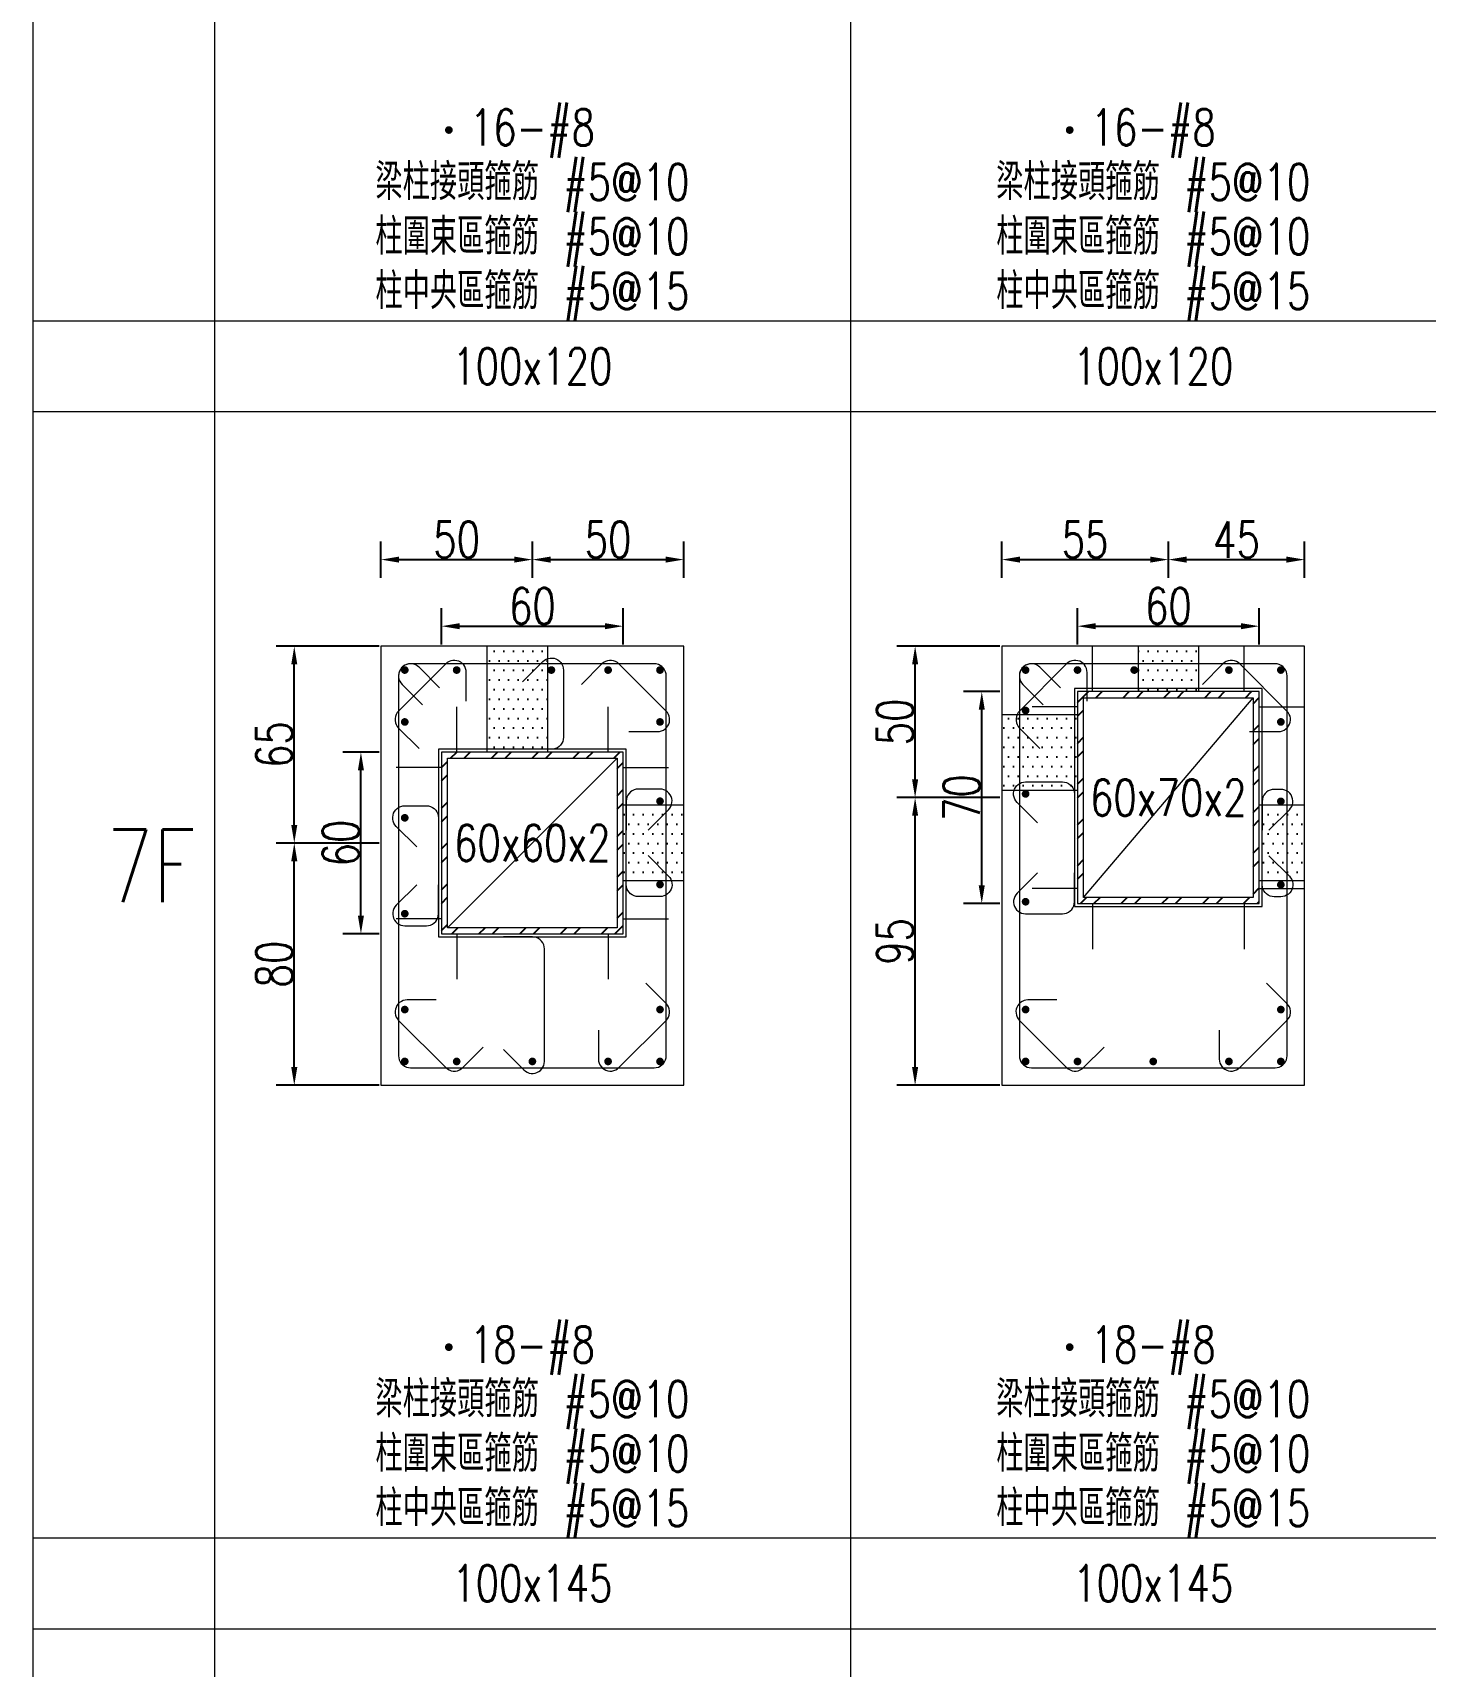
# Model space of a CAD drawing. Header units: millimetres. Extents: x 0 to 3905, y 0 to 8880.
# Drawn here: x 0 to 460, y 2802 to 3341 of the extents above; entities that cross this region are included whole.
import ezdxf
from ezdxf.enums import TextEntityAlignment as Align

# ---------------------------------------------------------------- set-up
doc = ezdxf.new("R2010")
doc.units = ezdxf.units.MM
doc.layers.get('DEFPOINTS').update_dxf_attribs({"color": 3})
for name, color, linetype in [('Hatch線', 6, 'Continuous'), ('TC-鋼粱', 132, 'Continuous'), ('主筋斷面', 2, 'Continuous'), ('文字-主筋根數', 7, 'Continuous'), ('文字-剪力筋 中央區', 7, 'Continuous'), ('文字-剪力筋-BC', 7, 'Continuous'), ('文字-剪力筋-圍束區', 7, 'Continuous'), ('文字-斷面尺寸', 7, 'Continuous'), ('文字-樓群名稱', 7, 'Continuous'), ('文字-輔助字', 7, 'Continuous'), ('柱斷面線', 4, 'Continuous'), ('標註字', 4, 'Continuous'), ('箍筋線', 1, 'Continuous'), ('網格線', 7, 'Continuous'), ('鋼柱', 11, 'Continuous')]:
    doc.layers.add(name, color=color, linetype=linetype)
doc.styles.add('note', font='txt.shx', dxfattribs={"width": 0.75, "height": 12})
doc.styles.add('txt', font='txt.shx', dxfattribs={"height": 0.2, "bigfont": 'chineset.shx'})
doc.dimstyles.new('RCAD_DIM', dxfattribs={"dimtxt": 12, "dimasz": 6, "dimexe": 6, "dimexo": 0.625, "dimtad": 1, "dimdec": 0, "dimdsep": 46, "dimtxsty": 'note', "dimcen": 2.5, "dimclrd": 256, "dimclre": 256, "dimclrt": 256, "dimadec": 0, "dimazin": 0, "dimtfac": 1, "dimtmove": 0, "dimatfit": 3, "dimfxl": 0, "dimtolj": 1, "dimarcsym": 0})

# ---------------------------------------------------------------- blocks, each defined once
blk = doc.blocks.new('*D60')
at = {"layer": 'DEFPOINTS', "color": 0}
for p in [(195, 3145.125), (135, 3138.5), (195, 3138.5)]:
    blk.add_point(p, dxfattribs=at)
at = {"layer": '標註字', "lineweight": -2}
for p, q in [((135, 3139.125), (135, 3151.125)), ((195, 3139.125), (195, 3151.125)), ((141, 3145.125), (189, 3145.125))]:
    blk.add_line(p, q, dxfattribs=at)
at = {"layer": '標註字'}
for points in [[(141, 3146.125), (141, 3144.125), (135, 3145.125)], [(189, 3144.125), (189, 3146.125), (195, 3145.125)]]:
    blk.add_solid(points, dxfattribs=at)
at = {"layer": '標註字', "insert": (165, 3151.75), "char_height": 12, "attachment_point": 5, "style": 'note'}
blk.add_mtext('\\A1;60', dxfattribs=at)
blk = doc.blocks.new('*D61')
at = {"layer": 'DEFPOINTS', "color": 0}
for p in [(108.38, 3103.5), (115, 3103.5), (115, 3043.5)]:
    blk.add_point(p, dxfattribs=at)
at = {"layer": '標註字', "lineweight": -2}
for p, q in [((114.38, 3103.5), (102.38, 3103.5)), ((108.38, 3049.5), (108.38, 3097.5)), ((114.38, 3043.5), (102.38, 3043.5))]:
    blk.add_line(p, q, dxfattribs=at)
at = {"layer": '標註字'}
for points in [[(109.38, 3097.5), (107.38, 3097.5), (108.38, 3103.5)], [(107.38, 3049.5), (109.38, 3049.5), (108.38, 3043.5)]]:
    blk.add_solid(points, dxfattribs=at)
at = {"layer": '標註字', "insert": (101.75, 3073.5), "char_height": 12, "attachment_point": 5, "rotation": 90, "style": 'note'}
blk.add_mtext('\\A1;60', dxfattribs=at)
blk = doc.blocks.new('*D62')
at = {"layer": 'DEFPOINTS', "color": 0}
for p in [(165, 3167.12), (115, 3160.5), (165, 3160.5)]:
    blk.add_point(p, dxfattribs=at)
at = {"layer": '標註字', "lineweight": -2}
for p, q in [((115, 3161.12), (115, 3173.12)), ((165, 3161.12), (165, 3173.12)), ((121, 3167.12), (159, 3167.12))]:
    blk.add_line(p, q, dxfattribs=at)
at = {"layer": '標註字'}
for points in [[(121, 3168.12), (121, 3166.12), (115, 3167.12)], [(159, 3166.12), (159, 3168.12), (165, 3167.12)]]:
    blk.add_solid(points, dxfattribs=at)
at = {"layer": '標註字', "insert": (140, 3173.75), "char_height": 12, "attachment_point": 5, "style": 'note'}
blk.add_mtext('\\A1;50', dxfattribs=at)
blk = doc.blocks.new('*D63')
at = {"layer": 'DEFPOINTS', "color": 0}
for p in [(215, 3167.12), (165, 3160.5), (215, 3160.5)]:
    blk.add_point(p, dxfattribs=at)
at = {"layer": '標註字', "lineweight": -2}
for p, q in [((165, 3161.12), (165, 3173.12)), ((215, 3161.12), (215, 3173.12)), ((171, 3167.12), (209, 3167.12))]:
    blk.add_line(p, q, dxfattribs=at)
at = {"layer": '標註字'}
for points in [[(171, 3168.12), (171, 3166.12), (165, 3167.12)], [(209, 3166.12), (209, 3168.12), (215, 3167.12)]]:
    blk.add_solid(points, dxfattribs=at)
at = {"layer": '標註字', "insert": (190, 3173.75), "char_height": 12, "attachment_point": 5, "style": 'note'}
blk.add_mtext('\\A1;50', dxfattribs=at)
blk = doc.blocks.new('*D64')
at = {"layer": 'DEFPOINTS', "color": 0}
for p in [(86.38, 3073.5), (115, 3073.5), (115, 2993.5)]:
    blk.add_point(p, dxfattribs=at)
at = {"layer": '標註字', "lineweight": -2}
for p, q in [((114.38, 3073.5), (80.38, 3073.5)), ((86.38, 2999.5), (86.38, 3067.5)), ((114.38, 2993.5), (80.38, 2993.5))]:
    blk.add_line(p, q, dxfattribs=at)
at = {"layer": '標註字'}
for points in [[(87.38, 3067.5), (85.38, 3067.5), (86.38, 3073.5)], [(85.38, 2999.5), (87.38, 2999.5), (86.38, 2993.5)]]:
    blk.add_solid(points, dxfattribs=at)
at = {"layer": '標註字', "insert": (79.75, 3033.5), "char_height": 12, "attachment_point": 5, "rotation": 90, "style": 'note'}
blk.add_mtext('\\A1;80', dxfattribs=at)
blk = doc.blocks.new('*D65')
at = {"layer": 'DEFPOINTS', "color": 0}
for p in [(86.38, 3138.5), (115, 3138.5), (115, 3073.5)]:
    blk.add_point(p, dxfattribs=at)
at = {"layer": '標註字', "lineweight": -2}
for p, q in [((114.38, 3138.5), (80.38, 3138.5)), ((86.38, 3079.5), (86.38, 3132.5)), ((114.38, 3073.5), (80.38, 3073.5))]:
    blk.add_line(p, q, dxfattribs=at)
at = {"layer": '標註字'}
for points in [[(87.38, 3132.5), (85.38, 3132.5), (86.38, 3138.5)], [(85.38, 3079.5), (87.38, 3079.5), (86.38, 3073.5)]]:
    blk.add_solid(points, dxfattribs=at)
at = {"layer": '標註字', "insert": (79.75, 3106), "char_height": 12, "attachment_point": 5, "rotation": 90, "style": 'note'}
blk.add_mtext('\\A1;65', dxfattribs=at)
blk = doc.blocks.new('Circle_Filled')
at = {"const_width": 0.5}
blk.add_lwpolyline([(-0.25, 0, 1), (0.25, 0, 1)], format="xyb", close=True, dxfattribs=at)
blk = doc.blocks.new('*D192')
at = {"layer": 'DEFPOINTS', "color": 0}
for p in [(405, 3145.12), (345, 3138.5), (405, 3138.5)]:
    blk.add_point(p, dxfattribs=at)
at = {"layer": '標註字', "lineweight": -2}
for p, q in [((345, 3139.12), (345, 3151.12)), ((405, 3139.12), (405, 3151.12)), ((351, 3145.12), (399, 3145.12))]:
    blk.add_line(p, q, dxfattribs=at)
at = {"layer": '標註字'}
for points in [[(351, 3146.12), (351, 3144.12), (345, 3145.12)], [(399, 3144.12), (399, 3146.12), (405, 3145.12)]]:
    blk.add_solid(points, dxfattribs=at)
at = {"layer": '標註字', "insert": (375, 3151.75), "char_height": 12, "attachment_point": 5, "style": 'note'}
blk.add_mtext('\\A1;60', dxfattribs=at)
blk = doc.blocks.new('*D193')
at = {"layer": 'DEFPOINTS', "color": 0}
for p in [(313.38, 3123.5), (320, 3123.5), (320, 3053.5)]:
    blk.add_point(p, dxfattribs=at)
at = {"layer": '標註字', "lineweight": -2}
for p, q in [((319.38, 3123.5), (307.38, 3123.5)), ((313.38, 3059.5), (313.38, 3117.5)), ((319.38, 3053.5), (307.38, 3053.5))]:
    blk.add_line(p, q, dxfattribs=at)
at = {"layer": '標註字'}
for points in [[(314.38, 3117.5), (312.38, 3117.5), (313.38, 3123.5)], [(312.38, 3059.5), (314.38, 3059.5), (313.38, 3053.5)]]:
    blk.add_solid(points, dxfattribs=at)
at = {"layer": '標註字', "insert": (306.75, 3088.5), "char_height": 12, "attachment_point": 5, "rotation": 90, "style": 'note'}
blk.add_mtext('\\A1;70', dxfattribs=at)
blk = doc.blocks.new('*D194')
at = {"layer": 'DEFPOINTS', "color": 0}
for p in [(375, 3167.12), (320, 3160.5), (375, 3160.5)]:
    blk.add_point(p, dxfattribs=at)
at = {"layer": '標註字', "lineweight": -2}
for p, q in [((320, 3161.12), (320, 3173.12)), ((375, 3161.12), (375, 3173.12)), ((326, 3167.12), (369, 3167.12))]:
    blk.add_line(p, q, dxfattribs=at)
at = {"layer": '標註字'}
for points in [[(326, 3168.12), (326, 3166.12), (320, 3167.12)], [(369, 3166.12), (369, 3168.12), (375, 3167.12)]]:
    blk.add_solid(points, dxfattribs=at)
at = {"layer": '標註字', "insert": (347.5, 3173.75), "char_height": 12, "attachment_point": 5, "style": 'note'}
blk.add_mtext('\\A1;55', dxfattribs=at)
blk = doc.blocks.new('*D195')
at = {"layer": 'DEFPOINTS', "color": 0}
for p in [(420, 3167.12), (375, 3160.5), (420, 3160.5)]:
    blk.add_point(p, dxfattribs=at)
at = {"layer": '標註字', "lineweight": -2}
for p, q in [((375, 3161.12), (375, 3173.12)), ((420, 3161.12), (420, 3173.12)), ((381, 3167.12), (414, 3167.12))]:
    blk.add_line(p, q, dxfattribs=at)
at = {"layer": '標註字'}
for points in [[(381, 3168.12), (381, 3166.12), (375, 3167.12)], [(414, 3166.12), (414, 3168.12), (420, 3167.12)]]:
    blk.add_solid(points, dxfattribs=at)
at = {"layer": '標註字', "insert": (397.5, 3173.75), "char_height": 12, "attachment_point": 5, "style": 'note'}
blk.add_mtext('\\A1;45', dxfattribs=at)
blk = doc.blocks.new('*D196')
at = {"layer": 'DEFPOINTS', "color": 0}
for p in [(291.38, 3088.5), (320, 3088.5), (320, 2993.5)]:
    blk.add_point(p, dxfattribs=at)
at = {"layer": '標註字', "lineweight": -2}
for p, q in [((319.38, 3088.5), (285.38, 3088.5)), ((291.38, 2999.5), (291.38, 3082.5)), ((319.38, 2993.5), (285.38, 2993.5))]:
    blk.add_line(p, q, dxfattribs=at)
at = {"layer": '標註字'}
for points in [[(292.38, 3082.5), (290.38, 3082.5), (291.38, 3088.5)], [(290.38, 2999.5), (292.38, 2999.5), (291.38, 2993.5)]]:
    blk.add_solid(points, dxfattribs=at)
at = {"layer": '標註字', "insert": (284.75, 3041), "char_height": 12, "attachment_point": 5, "rotation": 90, "style": 'note'}
blk.add_mtext('\\A1;95', dxfattribs=at)
blk = doc.blocks.new('*D197')
at = {"layer": 'DEFPOINTS', "color": 0}
for p in [(291.38, 3138.5), (320, 3138.5), (320, 3088.5)]:
    blk.add_point(p, dxfattribs=at)
at = {"layer": '標註字', "lineweight": -2}
for p, q in [((319.38, 3138.5), (285.38, 3138.5)), ((291.38, 3094.5), (291.38, 3132.5)), ((319.38, 3088.5), (285.38, 3088.5))]:
    blk.add_line(p, q, dxfattribs=at)
at = {"layer": '標註字'}
for points in [[(292.38, 3132.5), (290.38, 3132.5), (291.38, 3138.5)], [(290.38, 3094.5), (292.38, 3094.5), (291.38, 3088.5)]]:
    blk.add_solid(points, dxfattribs=at)
at = {"layer": '標註字', "insert": (284.75, 3113.5), "char_height": 12, "attachment_point": 5, "rotation": 90, "style": 'note'}
blk.add_mtext('\\A1;50', dxfattribs=at)

msp = doc.modelspace()

# ---------------------------------------------------------------- hatches: boundary and pattern name
at = {"layer": 'Hatch線'}
h = msp.add_hatch(dxfattribs=at)
h.set_pattern_fill('ANSI32', color=256, style=0)
h.paths.add_polyline_path([(345, 3053.5), (405, 3053.5), (405, 3123.5), (345, 3123.5)], flags=17)
h.paths.add_polyline_path([(347, 3055.5), (347, 3121.5), (403, 3121.5), (403, 3055.5)])
h = msp.add_hatch(dxfattribs=at)
h.set_pattern_fill('ANSI32', color=256, style=0)
h.paths.add_polyline_path([(135, 3043.5), (195, 3043.5), (195, 3103.5), (135, 3103.5)], flags=17)
h.paths.add_polyline_path([(137, 3045.5), (137, 3101.5), (193, 3101.5), (193, 3045.5)])
at = {"layer": 'TC-鋼粱'}
h = msp.add_hatch(dxfattribs=at)
h.set_pattern_fill('DOTS', color=256, scale=2, style=0)
h.paths.add_polyline_path([(170, 3138.5), (150, 3138.5), (150, 3103.5), (170, 3103.5)], flags=17)
h = msp.add_hatch(dxfattribs=at)
h.set_pattern_fill('DOTS', color=256, scale=2, style=0)
h.paths.add_polyline_path([(385, 3138.5), (365, 3138.5), (365, 3123.5), (385, 3123.5)], flags=17)
h = msp.add_hatch(dxfattribs=at)
h.set_pattern_fill('DOTS', color=256, scale=2, style=0)
h.paths.add_polyline_path([(320, 3116), (320, 3091), (345, 3091), (345, 3116)], flags=17)
h = msp.add_hatch(dxfattribs=at)
h.set_pattern_fill('DOTS', color=256, scale=2, style=0)
h.paths.add_polyline_path([(215, 3061.06), (215, 3086.06), (195, 3086.06), (195, 3061.06)], flags=17)
h = msp.add_hatch(dxfattribs=at)
h.set_pattern_fill('DOTS', color=256, scale=2, style=0)
h.paths.add_polyline_path([(420, 3061), (420, 3086), (405, 3086), (405, 3061)], flags=17)

# ---------------------------------------------------------------- linework, layer by layer
at = {"layer": 'DEFPOINTS', "lineweight": 5}
for points in [[(350, 3123.5), (350, 3138.5)], [(400, 3123.5), (400, 3138.5)], [(345, 3052.5), (406, 3052.5), (406, 3124.5), (344, 3124.5), (344, 3052.5), (345, 3052.5)], [(347, 3055.5), (403, 3121.5)], [(140, 3103.5), (140, 3118.5)], [(190, 3103.5), (190, 3118.5)], [(345, 3118.5), (330, 3118.5)], [(405, 3118.5), (420, 3118.5)], [(135, 3042.5), (196, 3042.5), (196, 3104.5), (134, 3104.5), (134, 3042.5), (135, 3042.5)], [(135, 3098.5), (120, 3098.5)], [(137, 3045.5), (193, 3101.5)], [(195, 3098.5), (210, 3098.5)], [(345, 3058.5), (330, 3058.5)], [(405, 3058.5), (420, 3058.5)], [(350, 3053.5), (350, 3038.5)], [(400, 3053.5), (400, 3038.5)], [(135, 3048.5), (120, 3048.5)], [(140, 3043.5), (140, 3028.5)], [(190, 3043.5), (190, 3028.5)], [(195, 3048.5), (210, 3048.5)]]:
    msp.add_lwpolyline(points, dxfattribs=at)
at = {"layer": 'TC-鋼粱', "lineweight": 5}
for points in [[(150, 3138.5), (150, 3103.5)], [(170, 3138.5), (170, 3103.5)], [(365, 3138.5), (365, 3123.5)], [(385, 3138.5), (385, 3123.5)], [(320, 3116), (345, 3116)], [(320, 3091), (345, 3091)], [(215, 3086.06), (195, 3086.06)], [(420, 3086), (405, 3086)], [(215, 3061.06), (195, 3061.06)], [(420, 3061), (405, 3061)]]:
    msp.add_lwpolyline(points, dxfattribs=at)
at = {"layer": '柱斷面線', "lineweight": 5}
for points in [[(115, 2993.5), (215, 2993.5), (215, 3138.5), (115, 3138.5), (115, 2993.5)], [(320, 2993.5), (420, 2993.5), (420, 3138.5), (320, 3138.5), (320, 2993.5)]]:
    msp.add_lwpolyline(points, dxfattribs=at)
at = {"layer": '箍筋線', "lineweight": 5}
for points in [[(143.19, 3120.31), (143.19, 3129.85), (143.13, 3130.52), (142.96, 3131.16), (142.69, 3131.77), (142.32, 3132.33), (141.86, 3132.82), (141.33, 3133.22), (140.73, 3133.52), (140.1, 3133.73), (139.43, 3133.82), (138.77, 3133.8), (138.11, 3133.67), (137.49, 3133.43), (136.91, 3133.09), (136.4, 3132.66), (120.84, 3117.1), (120.39, 3116.57), (120.05, 3115.97), (119.81, 3115.32), (119.69, 3114.63), (119.69, 3113.94), (119.81, 3113.26), (120.05, 3112.61), (120.39, 3112.01), (120.84, 3111.48), (127.58, 3104.73)], [(134.33, 3124.79), (127.58, 3131.54), (127.07, 3131.97), (126.49, 3132.31), (125.87, 3132.55), (125.22, 3132.68), (124.55, 3132.7), (123.89, 3132.61), (123.25, 3132.4), (122.66, 3132.1), (122.12, 3131.69), (121.66, 3131.21), (121.29, 3130.65), (121.02, 3130.04), (120.85, 3129.4), (120.79, 3128.73), (120.79, 3003.27), (120.86, 3002.58), (121.03, 3001.91), (121.33, 3001.28), (121.72, 3000.71), (122.21, 3000.22), (122.78, 2999.83), (123.41, 2999.53), (124.08, 2999.36), (124.77, 2999.29), (205.23, 2999.29), (205.92, 2999.36), (206.59, 2999.53), (207.22, 2999.83), (207.79, 3000.22), (208.28, 3000.71), (208.67, 3001.28), (208.97, 3001.91), (209.14, 3002.58), (209.21, 3003.27), (209.21, 3128.73), (209.14, 3129.42), (208.97, 3130.09), (208.67, 3130.72), (208.28, 3131.29), (207.79, 3131.78), (207.22, 3132.17), (206.59, 3132.47), (205.92, 3132.64), (205.23, 3132.71), (124.77, 3132.71), (124.1, 3132.65), (123.46, 3132.48), (122.85, 3132.21), (122.29, 3131.84), (121.81, 3131.38), (121.4, 3130.84), (121.1, 3130.25), (120.89, 3129.61), (120.8, 3128.95), (120.82, 3128.28), (120.95, 3127.63), (121.19, 3127.01), (121.53, 3126.43), (121.96, 3125.92), (128.71, 3119.17)], [(161.71, 3126.7), (168.46, 3133.45), (168.97, 3133.88), (169.55, 3134.22), (170.17, 3134.46), (170.82, 3134.59), (171.49, 3134.61), (172.15, 3134.52), (172.79, 3134.31), (173.38, 3134.01), (173.92, 3133.6), (174.38, 3133.12), (174.75, 3132.56), (175.02, 3131.95), (175.19, 3131.31), (175.24, 3130.64), (175.24, 3108.43), (175.18, 3107.74), (175.01, 3107.07), (174.71, 3106.44), (174.32, 3105.88), (173.83, 3105.39), (173.26, 3104.99), (172.63, 3104.7), (171.96, 3104.52), (171.27, 3104.46), (161.73, 3104.46)], [(196.81, 3110.31), (206.35, 3110.31), (207.02, 3110.37), (207.66, 3110.54), (208.27, 3110.81), (208.83, 3111.18), (209.32, 3111.64), (209.72, 3112.17), (210.02, 3112.77), (210.23, 3113.4), (210.32, 3114.07), (210.3, 3114.73), (210.17, 3115.39), (209.93, 3116.01), (209.59, 3116.59), (209.16, 3117.1), (193.6, 3132.66), (193.07, 3133.11), (192.47, 3133.45), (191.82, 3133.69), (191.13, 3133.81), (190.44, 3133.81), (189.76, 3133.69), (189.11, 3133.45), (188.51, 3133.11), (187.98, 3132.66), (181.23, 3125.92)], [(348.19, 3120.31), (348.19, 3129.85), (348.13, 3130.52), (347.96, 3131.16), (347.69, 3131.77), (347.32, 3132.33), (346.86, 3132.82), (346.33, 3133.22), (345.73, 3133.52), (345.1, 3133.73), (344.43, 3133.82), (343.77, 3133.8), (343.11, 3133.67), (342.49, 3133.43), (341.91, 3133.09), (341.4, 3132.66), (325.84, 3117.1), (325.39, 3116.57), (325.05, 3115.97), (324.81, 3115.32), (324.69, 3114.63), (324.69, 3113.94), (324.81, 3113.26), (325.05, 3112.61), (325.39, 3112.01), (325.84, 3111.48), (332.58, 3104.73)], [(339.33, 3124.79), (332.58, 3131.54), (332.07, 3131.97), (331.49, 3132.31), (330.87, 3132.55), (330.22, 3132.68), (329.55, 3132.7), (328.89, 3132.61), (328.25, 3132.4), (327.66, 3132.1), (327.12, 3131.69), (326.66, 3131.21), (326.29, 3130.65), (326.02, 3130.04), (325.85, 3129.4), (325.79, 3128.73), (325.79, 3003.27), (325.86, 3002.58), (326.03, 3001.91), (326.33, 3001.28), (326.72, 3000.71), (327.21, 3000.22), (327.78, 2999.83), (328.41, 2999.53), (329.08, 2999.36), (329.77, 2999.29), (410.23, 2999.29), (410.92, 2999.36), (411.59, 2999.53), (412.22, 2999.83), (412.79, 3000.22), (413.28, 3000.71), (413.67, 3001.28), (413.97, 3001.91), (414.14, 3002.58), (414.21, 3003.27), (414.21, 3128.73), (414.14, 3129.42), (413.97, 3130.09), (413.67, 3130.72), (413.28, 3131.29), (412.79, 3131.78), (412.22, 3132.17), (411.59, 3132.47), (410.92, 3132.64), (410.23, 3132.71), (329.77, 3132.71), (329.1, 3132.65), (328.46, 3132.48), (327.85, 3132.21), (327.29, 3131.84), (326.81, 3131.38), (326.4, 3130.84), (326.1, 3130.25), (325.89, 3129.61), (325.8, 3128.95), (325.82, 3128.28), (325.95, 3127.63), (326.19, 3127.01), (326.53, 3126.43), (326.96, 3125.92), (333.71, 3119.17)], [(401.81, 3110.31), (411.35, 3110.31), (412.02, 3110.37), (412.66, 3110.54), (413.27, 3110.81), (413.83, 3111.18), (414.32, 3111.64), (414.72, 3112.17), (415.02, 3112.77), (415.23, 3113.4), (415.32, 3114.07), (415.3, 3114.73), (415.17, 3115.39), (414.93, 3116.01), (414.59, 3116.59), (414.16, 3117.1), (398.6, 3132.66), (398.07, 3133.11), (397.47, 3133.45), (396.82, 3133.69), (396.13, 3133.81), (395.44, 3133.81), (394.76, 3133.69), (394.11, 3133.45), (393.51, 3133.11), (392.98, 3132.66), (386.23, 3125.92)], [(331.8, 3080.17), (325.05, 3086.92), (324.62, 3087.43), (324.28, 3088.01), (324.04, 3088.63), (323.91, 3089.29), (323.89, 3089.95), (323.98, 3090.62), (324.19, 3091.25), (324.49, 3091.85), (324.9, 3092.38), (325.38, 3092.84), (325.94, 3093.21), (326.55, 3093.48), (327.19, 3093.65), (327.86, 3093.71), (340.02, 3093.71), (340.72, 3093.65), (341.38, 3093.47), (342.01, 3093.17), (342.58, 3092.78), (343.07, 3092.29), (343.47, 3091.72), (343.76, 3091.09), (343.94, 3090.42), (344, 3089.73), (344, 3080.19)], [(203.2, 3077.78), (209.95, 3084.52), (210.38, 3085.03), (210.72, 3085.61), (210.96, 3086.23), (211.09, 3086.89), (211.11, 3087.56), (211.02, 3088.22), (210.81, 3088.85), (210.51, 3089.45), (210.1, 3089.98), (209.62, 3090.44), (209.06, 3090.81), (208.45, 3091.09), (207.81, 3091.25), (207.14, 3091.31), (199.98, 3091.31), (199.28, 3091.25), (198.62, 3091.07), (197.99, 3090.78), (197.42, 3090.38), (196.93, 3089.89), (196.53, 3089.32), (196.24, 3088.69), (196.06, 3088.02), (196, 3087.33), (196, 3077.79)], [(408.2, 3077.71), (414.95, 3084.46), (415.38, 3084.97), (415.72, 3085.55), (415.96, 3086.17), (416.09, 3086.82), (416.11, 3087.49), (416.02, 3088.15), (415.81, 3088.79), (415.51, 3089.38), (415.1, 3089.92), (414.62, 3090.38), (414.06, 3090.75), (413.45, 3091.02), (412.81, 3091.19), (412.14, 3091.24), (409.97, 3091.24), (409.28, 3091.18), (408.62, 3091.01), (407.99, 3090.71), (407.42, 3090.31), (406.93, 3089.82), (406.53, 3089.26), (406.24, 3088.63), (406.06, 3087.96), (406, 3087.27), (406, 3077.73)], [(126.8, 3072.28), (120.05, 3079.02), (119.62, 3079.53), (119.28, 3080.11), (119.04, 3080.73), (118.91, 3081.39), (118.89, 3082.06), (118.98, 3082.72), (119.19, 3083.35), (119.49, 3083.95), (119.9, 3084.48), (120.38, 3084.94), (120.94, 3085.31), (121.55, 3085.59), (122.19, 3085.75), (122.86, 3085.81), (130.02, 3085.81), (130.72, 3085.75), (131.38, 3085.57), (132.01, 3085.28), (132.58, 3084.88), (133.07, 3084.39), (133.47, 3083.82), (133.76, 3083.19), (133.94, 3082.52), (134, 3081.83), (134, 3072.29)], [(203.2, 3069.35), (209.95, 3062.6), (210.38, 3062.09), (210.72, 3061.52), (210.96, 3060.89), (211.09, 3060.24), (211.11, 3059.57), (211.02, 3058.91), (210.81, 3058.27), (210.51, 3057.68), (210.1, 3057.14), (209.62, 3056.69), (209.06, 3056.31), (208.45, 3056.04), (207.81, 3055.87), (207.14, 3055.82), (199.98, 3055.82), (199.28, 3055.88), (198.62, 3056.06), (197.99, 3056.35), (197.42, 3056.75), (196.93, 3057.24), (196.53, 3057.81), (196.24, 3058.43), (196.06, 3059.1), (196, 3059.79), (196, 3069.33)], [(408.2, 3069.29), (414.95, 3062.54), (415.38, 3062.03), (415.72, 3061.45), (415.96, 3060.83), (416.09, 3060.17), (416.11, 3059.51), (416.02, 3058.85), (415.81, 3058.21), (415.51, 3057.62), (415.1, 3057.08), (414.62, 3056.62), (414.06, 3056.25), (413.45, 3055.98), (412.81, 3055.81), (412.14, 3055.75), (409.97, 3055.75), (409.28, 3055.82), (408.62, 3055.99), (407.99, 3056.29), (407.42, 3056.68), (406.93, 3057.17), (406.53, 3057.74), (406.24, 3058.37), (406.06, 3059.04), (406, 3059.73), (406, 3069.27)], [(126.8, 3059.72), (120.05, 3052.98), (119.62, 3052.47), (119.28, 3051.89), (119.04, 3051.27), (118.91, 3050.61), (118.89, 3049.94), (118.98, 3049.28), (119.19, 3048.65), (119.49, 3048.05), (119.9, 3047.52), (120.38, 3047.06), (120.94, 3046.69), (121.55, 3046.41), (122.19, 3046.25), (122.86, 3046.19), (130.02, 3046.19), (130.72, 3046.25), (131.38, 3046.43), (132.01, 3046.72), (132.58, 3047.12), (133.07, 3047.61), (133.47, 3048.18), (133.76, 3048.81), (133.94, 3049.48), (134, 3050.17), (134, 3059.71)], [(331.8, 3063.67), (325.05, 3056.93), (324.62, 3056.42), (324.28, 3055.84), (324.04, 3055.22), (323.91, 3054.56), (323.89, 3053.89), (323.98, 3053.23), (324.19, 3052.59), (324.49, 3052), (324.9, 3051.47), (325.38, 3051.01), (325.94, 3050.64), (326.55, 3050.36), (327.19, 3050.2), (327.86, 3050.14), (340.02, 3050.14), (340.72, 3050.2), (341.38, 3050.38), (342.01, 3050.67), (342.58, 3051.07), (343.07, 3051.56), (343.47, 3052.13), (343.76, 3052.76), (343.94, 3053.43), (344, 3054.12), (344, 3063.66)], [(155.44, 3005.3), (162.19, 2998.55), (162.7, 2998.12), (163.28, 2997.78), (163.9, 2997.54), (164.55, 2997.41), (165.22, 2997.39), (165.88, 2997.48), (166.52, 2997.69), (167.11, 2997.99), (167.65, 2998.4), (168.11, 2998.88), (168.48, 2999.44), (168.75, 3000.05), (168.92, 3000.69), (168.97, 3001.36), (168.97, 3038.53), (168.91, 3039.22), (168.74, 3039.88), (168.44, 3040.51), (168.05, 3041.08), (167.56, 3041.57), (166.99, 3041.97), (166.36, 3042.26), (165.69, 3042.44), (165, 3042.5), (155.46, 3042.5)], [(186.81, 3011.69), (186.81, 3002.15), (186.87, 3001.48), (187.04, 3000.84), (187.31, 3000.23), (187.68, 2999.67), (188.14, 2999.18), (188.67, 2998.78), (189.27, 2998.48), (189.9, 2998.27), (190.57, 2998.18), (191.23, 2998.2), (191.89, 2998.33), (192.51, 2998.57), (193.09, 2998.91), (193.6, 2999.34), (209.16, 3014.9), (209.61, 3015.43), (209.95, 3016.03), (210.19, 3016.68), (210.31, 3017.37), (210.31, 3018.06), (210.19, 3018.74), (209.95, 3019.39), (209.61, 3019.99), (209.16, 3020.52), (202.42, 3027.27)], [(391.81, 3011.69), (391.81, 3002.15), (391.87, 3001.48), (392.04, 3000.84), (392.31, 3000.23), (392.68, 2999.67), (393.14, 2999.18), (393.67, 2998.78), (394.27, 2998.48), (394.9, 2998.27), (395.57, 2998.18), (396.23, 2998.2), (396.89, 2998.33), (397.51, 2998.57), (398.09, 2998.91), (398.6, 2999.34), (414.16, 3014.9), (414.61, 3015.43), (414.95, 3016.03), (415.19, 3016.68), (415.31, 3017.37), (415.31, 3018.06), (415.19, 3018.74), (414.95, 3019.39), (414.61, 3019.99), (414.16, 3020.52), (407.42, 3027.27)], [(133.19, 3021.69), (123.65, 3021.69), (122.98, 3021.63), (122.34, 3021.46), (121.73, 3021.19), (121.17, 3020.82), (120.68, 3020.36), (120.28, 3019.83), (119.98, 3019.23), (119.77, 3018.6), (119.68, 3017.93), (119.7, 3017.27), (119.83, 3016.61), (120.07, 3015.99), (120.41, 3015.41), (120.84, 3014.9), (136.4, 2999.34), (136.93, 2998.89), (137.53, 2998.55), (138.18, 2998.31), (138.87, 2998.19), (139.56, 2998.19), (140.24, 2998.31), (140.89, 2998.55), (141.49, 2998.89), (142.02, 2999.34), (148.77, 3006.08)], [(338.19, 3021.69), (328.65, 3021.69), (327.98, 3021.63), (327.34, 3021.46), (326.73, 3021.19), (326.17, 3020.82), (325.68, 3020.36), (325.28, 3019.83), (324.98, 3019.23), (324.77, 3018.6), (324.68, 3017.93), (324.7, 3017.27), (324.83, 3016.61), (325.07, 3015.99), (325.41, 3015.41), (325.84, 3014.9), (341.4, 2999.34), (341.93, 2998.89), (342.53, 2998.55), (343.18, 2998.31), (343.87, 2998.19), (344.56, 2998.19), (345.24, 2998.31), (345.89, 2998.55), (346.49, 2998.89), (347.02, 2999.34), (353.77, 3006.08)]]:
    msp.add_lwpolyline(points, dxfattribs=at)
at = {"layer": '網格線', "lineweight": 5}
for points in [[(0, 3618), (0, 3246)], [(60, 3618), (60, 3246)], [(270, 3618), (270, 3246)], [(0, 3246), (0, 3216)], [(0, 3246), (60, 3246)], [(60, 3246), (270, 3246)], [(60, 3246), (60, 3216)], [(270, 3246), (470, 3246)], [(270, 3246), (270, 3216)], [(0, 3216), (0, 2844)], [(0, 3216), (60, 3216)], [(60, 3216), (270, 3216)], [(60, 3216), (60, 2844)], [(270, 3216), (470, 3216)], [(270, 3216), (270, 2844)], [(0, 2844), (0, 2814)], [(0, 2844), (60, 2844)], [(60, 2844), (270, 2844)], [(60, 2844), (60, 2814)], [(270, 2844), (470, 2844)], [(270, 2844), (270, 2814)], [(0, 2814), (0, 2442)], [(0, 2814), (60, 2814)], [(60, 2814), (270, 2814)], [(60, 2814), (60, 2442)], [(270, 2814), (470, 2814)], [(270, 2814), (270, 2442)]]:
    msp.add_lwpolyline(points, dxfattribs=at)
at = {"layer": '鋼柱', "lineweight": 5}
for points in [[(345, 3053.5), (405, 3053.5), (405, 3123.5), (345, 3123.5), (345, 3053.5)], [(347, 3055.5), (347, 3121.5), (403, 3121.5), (403, 3055.5), (347, 3055.5)], [(135, 3043.5), (195, 3043.5), (195, 3103.5), (135, 3103.5), (135, 3043.5)], [(137, 3045.5), (137, 3101.5), (193, 3101.5), (193, 3045.5), (137, 3045.5)]]:
    msp.add_lwpolyline(points, dxfattribs=at)

# ---------------------------------------------------------------- block references
at = {"layer": '主筋斷面', "lineweight": 5, "xscale": 2.539999961853027, "yscale": 2.539999961853027}
for p in [(137.42, 3309), (342.42, 3309), (122.86, 3130.64), (140, 3130.64), (171.27, 3130.64), (190, 3130.64), (207.14, 3130.64), (327.86, 3130.64), (345, 3130.64), (363.73, 3130.64), (395, 3130.64), (412.14, 3130.64), (122.86, 3113.5), (207.14, 3113.5), (327.86, 3117.27), (412.14, 3113.5), (207.14, 3087.33), (327.86, 3089.73), (412.14, 3087.27), (122.86, 3081.83), (207.14, 3059.79), (412.14, 3059.73), (327.86, 3054.12), (122.86, 3050.17), (122.86, 3018.5), (207.14, 3018.5), (327.86, 3018.5), (412.14, 3018.5), (122.86, 3001.36), (140, 3001.36), (165, 3001.36), (190, 3001.36), (207.14, 3001.36), (327.86, 3001.36), (345, 3001.36), (370, 3001.36), (395, 3001.36), (412.14, 3001.36), (137.42, 2907), (342.42, 2907)]:
    msp.add_blockref('Circle_Filled', p, dxfattribs=at)

# ---------------------------------------------------------------- texts
at = {"layer": '文字-主筋根數', "style": 'txt', "width": 0.75}
for s, p in [('16-#8', (165, 3309)), ('16-#8', (370, 3309)), ('18-#8', (165, 2907)), ('18-#8', (370, 2907))]:
    msp.add_text(s, height=12, dxfattribs=at).set_placement(p, align=Align.MIDDLE)
at = {"layer": '文字-剪力筋 中央區', "style": 'txt', "width": 0.75}
for p in [(165, 3255), (370, 3255), (165, 2853), (370, 2853)]:
    msp.add_text('柱中央區箍筋 #5@15', height=12, dxfattribs=at).set_placement(p, align=Align.MIDDLE)
at = {"layer": '文字-剪力筋-BC', "style": 'txt', "width": 0.75}
for p in [(165, 3291), (370, 3291), (165, 2889), (370, 2889)]:
    msp.add_text('梁柱接頭箍筋 #5@10', height=12, dxfattribs=at).set_placement(p, align=Align.MIDDLE)
at = {"layer": '文字-剪力筋-圍束區', "style": 'txt', "width": 0.75}
for p in [(165, 3273), (370, 3273), (165, 2871), (370, 2871)]:
    msp.add_text('柱圍束區箍筋 #5@10', height=12, dxfattribs=at).set_placement(p, align=Align.MIDDLE)
at = {"layer": '文字-斷面尺寸', "style": 'txt', "width": 0.75}
for s, p in [('100x120', (165, 3231)), ('100x120', (370, 3231)), ('100x145', (165, 2829)), ('100x145', (370, 2829))]:
    msp.add_text(s, height=12, dxfattribs=at).set_placement(p, align=Align.MIDDLE)
at = {"layer": '文字-樓群名稱', "style": 'txt', "width": 0.75}
msp.add_text('7F', height=24, dxfattribs=at).set_placement((39, 3066), align=Align.MIDDLE)
at = {"layer": '文字-輔助字', "style": 'txt', "width": 0.75}
for s, p in [('60x70x2', (375, 3088.5)), ('60x60x2', (165, 3073.5))]:
    msp.add_text(s, height=12, dxfattribs=at).set_placement(p, align=Align.MIDDLE)

# ---------------------------------------------------------------- dimensions: what is measured, and where the dimension line sits
at = {"layer": '標註字'}
for base, p1, p2, picture, middle in [((165, 3167.12), (115, 3160.5), (165, 3160.5), '*D62', (140, 3173.75)), ((215, 3167.12), (165, 3160.5), (215, 3160.5), '*D63', (190, 3173.75)), ((375, 3167.12), (320, 3160.5), (375, 3160.5), '*D194', (347.5, 3173.75)), ((420, 3167.12), (375, 3160.5), (420, 3160.5), '*D195', (397.5, 3173.75)), ((195, 3145.12), (135, 3138.5), (195, 3138.5), '*D60', (165, 3151.75)), ((405, 3145.12), (345, 3138.5), (405, 3138.5), '*D192', (375, 3151.75))]:
    dim = msp.add_linear_dim(base=base, p1=p1, p2=p2, dimstyle='RCAD_DIM', dxfattribs=at)
    dim.commit()
    dim.dimension.update_dxf_attribs({"geometry": picture, "text_midpoint": middle})
for base, p1, p2, picture, middle in [((86.38, 3138.5), (115, 3073.5), (115, 3138.5), '*D65', (79.75, 3106)), ((291.38, 3138.5), (320, 3088.5), (320, 3138.5), '*D197', (284.75, 3113.5)), ((313.38, 3123.5), (320, 3053.5), (320, 3123.5), '*D193', (306.75, 3088.5)), ((108.38, 3103.5), (115, 3043.5), (115, 3103.5), '*D61', (101.75, 3073.5)), ((291.38, 3088.5), (320, 2993.5), (320, 3088.5), '*D196', (284.75, 3041)), ((86.38, 3073.5), (115, 2993.5), (115, 3073.5), '*D64', (79.75, 3033.5))]:
    dim = msp.add_linear_dim(base=base, p1=p1, p2=p2, angle=90, dimstyle='RCAD_DIM', dxfattribs=at)
    dim.commit()
    dim.dimension.update_dxf_attribs({"geometry": picture, "text_midpoint": middle})

doc.saveas('drawing.dxf')
